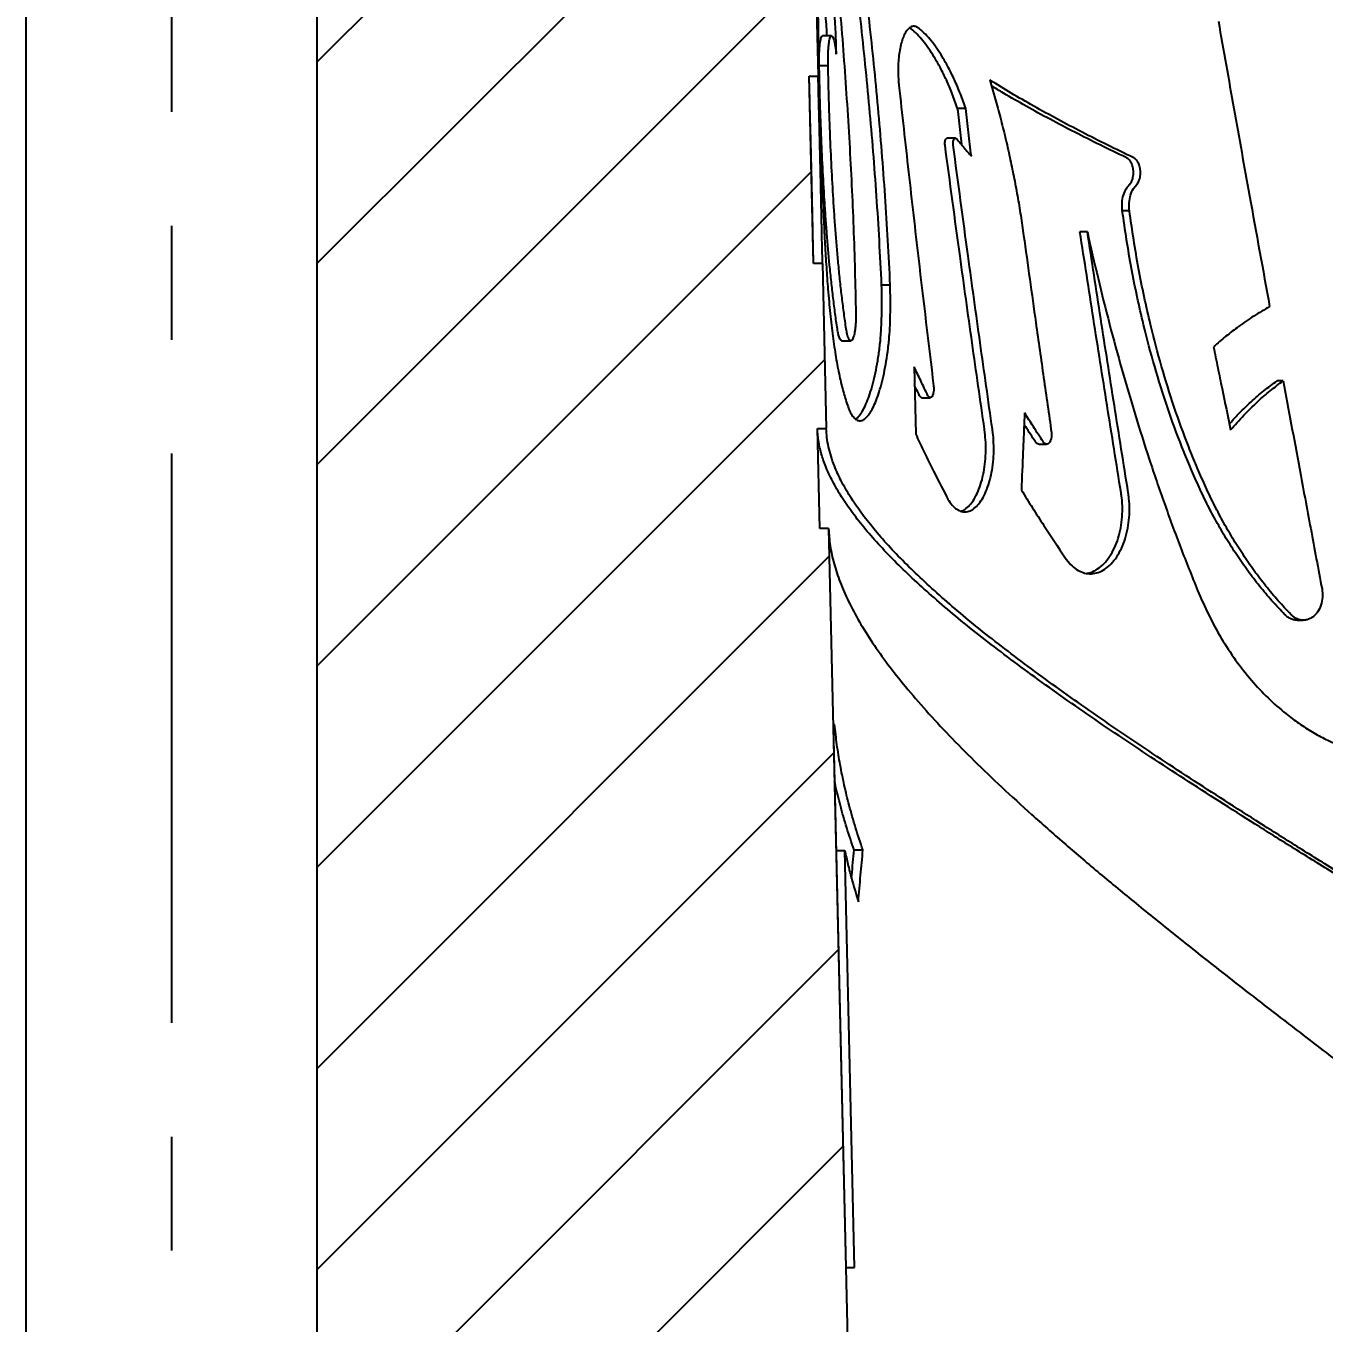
# Model space of a CAD drawing. Header units: millimetres. Extents: x 8 to 871, y 8 to 585.
# Drawn here: x 302.96 to 331.92, y 249.9 to 278.83 of the extents above; entities that cross this region are included whole.
import ezdxf

# ---------------------------------------------------------------- set-up
doc = ezdxf.new("R2010")
doc.units = ezdxf.units.MM
doc.linetypes.add('CENTERX2', pattern=[20.32, 12.7, -2.54, 2.54, -2.54])
for name, color, linetype in [('CENTERLINE', 4, 'CENTERX2'), ('DIMENSIONS', 2, 'Continuous'), ('HATCH', 3, 'Continuous')]:
    doc.layers.add(name, color=color, linetype=linetype)
doc.layers.add('OUTLINE', color=7, linetype='Continuous', lineweight=25)
doc.styles.add('SLDTEXTSTYLE0', font='TXT', dxfattribs={"width": 0.75})
doc.dimstyles.new('SLDDIMSTYLE8', dxfattribs={"dimtxt": 3.5, "dimasz": 2, "dimexe": 0, "dimexo": 0.0625, "dimgap": 0.875, "dimtad": 1, "dimdec": 4, "dimzin": 12, "dimdsep": 46, "dimtxsty": 'SLDTEXTSTYLE0', "dimsah": 1, "dimcen": 0.09, "dimazin": 3, "dimtfac": 1, "dimtofl": 0, "dimtmove": 0, "dimatfit": 3, "dimfxl": 0, "dimfrac": 2, "dimtolj": 1, "dimtzin": 12, "dimarcsym": 0})

# ---------------------------------------------------------------- blocks, each defined once
blk = doc.blocks.new('_D_13')
at = {"layer": 'DIMENSIONS'}
blk.add_arc((306.209, 330.135), 79.007, 79, 90, dxfattribs=at)
for points in [[(306.209, 409.142), (308.202, 408.617), (308.215, 409.617)], [(321.284, 407.69), (319.405, 408.539), (319.227, 407.555)]]:
    blk.add_solid(points, dxfattribs=at)
at = {"layer": 'DIMENSIONS', "insert": (310.711, 413.607), "char_height": 3.5, "attachment_point": 1, "rotation": 354.5, "style": 'SLDTEXTSTYLE0'}
blk.add_mtext('11°', dxfattribs=at)

msp = doc.modelspace()

# ---------------------------------------------------------------- hatches: boundary and pattern name
at = {"layer": 'HATCH'}
h = msp.add_hatch(dxfattribs=at)
h.set_pattern_fill('ANSI31', color=256, angle=3e-322, style=0)
edge = h.paths.add_edge_path(flags=0)
edge.add_line((320.34869, 290.09243), (320.33579, 290.64907))
edge.add_spline(control_points=[(320.33579, 290.64907), (320.26911, 290.64907), (320.20242, 290.64907), (320.13574, 290.64907)], knot_values=[0.00000173, 0.00000173, 0.00000173, 0.00000173, 0.00020178, 0.00020178, 0.00020178, 0.00020178], weights=[1, 1, 1, 1], degree=3, periodic=0)
edge.add_line((320.13574, 290.64907), (320.12031, 291.31453))
edge.add_line((320.12031, 291.31453), (320.32037, 291.31453))
edge.add_line((320.32037, 291.31453), (320.31445, 291.56971))
edge.add_line((320.31445, 291.56971), (320.1144, 291.56971))
edge.add_line((320.1144, 291.56971), (319.89323, 301.11118))
edge.add_spline(control_points=[(319.89323, 301.11118), (319.95992, 301.11118), (320.0266, 301.11118), (320.09329, 301.11118)], knot_values=[0.0000041, 0.0000041, 0.0000041, 0.0000041, 0.00020416, 0.00020416, 0.00020416, 0.00020416], weights=[1, 1, 1, 1], degree=3, periodic=0)
edge.add_line((320.09329, 301.11118), (320.05436, 302.7904))
edge.add_spline(control_points=[(320.05436, 302.7904), (319.98768, 302.7904), (319.92099, 302.7904), (319.85431, 302.7904)], knot_values=[0.00001457, 0.00001457, 0.00001457, 0.00001457, 0.00021462, 0.00021462, 0.00021462, 0.00021462], weights=[1, 1, 1, 1], degree=3, periodic=0)
edge.add_line((319.85431, 302.7904), (319.82857, 303.90073))
edge.add_line((319.82857, 303.90073), (320.02863, 303.90073))
edge.add_line((320.02863, 303.90073), (319.68518, 318.71755))
edge.add_arc((324.68384, 318.83342), 5, 180, 181.327843, ccw=False)
edge.add_line((319.68384, 318.83342), (319.68384, 326.33342))
edge.add_arc((342.38384, 326.33342), 22.7, 169.323301, 180, ccw=False)
edge.add_line((320.07682, 330.53898), (309.99461, 332.57812))
edge.add_line((309.99461, 332.57812), (309.45884, 329.8218))
edge.add_line((309.45884, 329.8218), (309.45884, 182.95846))
edge.add_line((309.45884, 182.95846), (321.48384, 187.3352))
edge.add_arc((344.60884, 196.6352), 24.925, 180, 201.908125, ccw=False)
edge.add_line((319.68384, 196.6352), (319.68384, 202.4352))
edge.add_arc((339.68384, 202.4352), 20, 163.903735, 180, ccw=False)
edge.add_line((320.46789, 207.98024), (321.6945, 212.23094))
edge.add_arc((312.0865, 215.00347), 10.00003, 343.903735, 361.327843)
edge.add_line((322.08384, 215.2352), (320.86957, 267.62077))
edge.add_line((320.86957, 267.62077), (320.66952, 267.62077))
edge.add_line((320.66952, 267.62077), (320.61786, 269.84941))
edge.add_line((320.61786, 269.84941), (320.81792, 269.84941))
edge.add_line((320.81792, 269.84941), (320.73265, 273.52812))
edge.add_spline(control_points=[(320.73265, 273.52812), (320.66596, 273.52812), (320.59928, 273.52812), (320.53259, 273.52812)], knot_values=[0.00000702, 0.00000702, 0.00000702, 0.00000702, 0.00020707, 0.00020707, 0.00020707, 0.00020707], weights=[1, 1, 1, 1], degree=3, periodic=0)
edge.add_line((320.53259, 273.52812), (320.43569, 277.70853))
edge.add_spline(control_points=[(320.43569, 277.70853), (320.50238, 277.70853), (320.56906, 277.70853), (320.63575, 277.70853)], knot_values=[0.00008027, 0.00008027, 0.00008027, 0.00008027, 0.00028033, 0.00028033, 0.00028033, 0.00028033], weights=[1, 1, 1, 1], degree=3, periodic=0)
edge.add_line((320.63575, 277.70853), (320.49424, 283.81314))
edge.add_spline(control_points=[(320.49424, 283.81314), (320.42756, 283.81314), (320.36088, 283.81314), (320.29419, 283.81314)], knot_values=[0.0000165, 0.0000165, 0.0000165, 0.0000165, 0.00021656, 0.00021656, 0.00021656, 0.00021656], weights=[1, 1, 1, 1], degree=3, periodic=0)
edge.add_line((320.29419, 283.81314), (320.18597, 288.48212))
edge.add_spline(control_points=[(320.18597, 288.48212), (320.25265, 288.48212), (320.31934, 288.48212), (320.38602, 288.48212)], knot_values=[0.00000364, 0.00000364, 0.00000364, 0.00000364, 0.00020369, 0.00020369, 0.00020369, 0.00020369], weights=[1, 1, 1, 1], degree=3, periodic=0)
edge.add_line((320.38602, 288.48212), (320.36342, 289.45728))
edge.add_line((320.36342, 289.45728), (320.16336, 289.45728))
edge.add_line((320.16336, 289.45728), (320.14864, 290.09243))
edge.add_line((320.14864, 290.09243), (320.34869, 290.09243))

# ---------------------------------------------------------------- linework, layer by layer
at = {"layer": 'CENTERLINE'}
msp.add_line((306.20884, 431.85122), (306.20884, 158.80087), dxfattribs=at)
at = {"layer": 'OUTLINE'}
for p, q in [((302.95884, 429.83342), (302.95884, 156.8852)), ((309.45884, 182.95846), (309.45884, 329.8218)), ((320.49424, 283.81314), (320.63574, 277.70854)), ((322.71388, 278.76636), (322.67986, 278.78742)), ((320.93376, 278.60654), (320.73411, 278.60654)), ((320.85764, 277.93759), (320.65893, 277.93759)), ((320.43806, 277.60763), (320.43569, 277.70854)), ((320.53259, 273.52812), (320.43569, 277.70854)), ((320.43569, 277.70854), (320.63574, 277.70854)), ((320.63812, 277.60763), (320.63574, 277.70854)), ((323.92912, 276.98514), (323.7486, 276.98514)), ((323.70386, 276.329), (323.51629, 276.329)), ((327.58116, 274.70722), (327.42216, 274.70722)), ((326.64214, 274.23592), (326.47748, 274.23592)), ((320.73265, 273.52812), (320.53259, 273.52812)), ((320.73265, 273.52812), (320.81792, 269.8494)), ((322.24397, 273.04817), (322.05289, 273.04817)), ((321.16599, 271.80618), (321.36387, 271.80618)), ((322.78002, 271.22215), (322.81271, 269.72215)), ((331.014, 270.91382), (330.87514, 270.91382)), ((322.94551, 270.53521), (323.13958, 270.5352)), ((320.61786, 269.8494), (320.81792, 269.8494)), ((320.66952, 267.62077), (320.61786, 269.8494)), ((325.55626, 269.50018), (325.73419, 269.50018)), ((320.86957, 267.62077), (320.66952, 267.62077)), ((320.86957, 267.62077), (322.08384, 215.23521)), ((331.32313, 265.57339), (331.46077, 265.57339)), ((321.00192, 263.2498), (320.97324, 263.2498)), ((320.97324, 263.2498), (321.25403, 251.1352)), ((321.03235, 260.43519), (321.23122, 260.43519)), ((321.44553, 251.1352), (321.23122, 260.43519)), ((321.43837, 260.44938), (321.63481, 260.44938)), ((321.25403, 251.1352), (321.44553, 251.1352))]:
    msp.add_line(p, q, dxfattribs=at)
for points, knots in [([(322.05289, 273.04817), (322.03643, 273.38036), (322.00351, 274.04471), (321.94095, 275.03829), (321.86685, 276.02701), (321.78255, 277.00756), (321.68901, 277.97609), (321.58725, 278.93331), (321.4781, 279.87944), (321.35984, 280.83867), (321.23366, 281.80588), (321.10124, 282.77718), (320.96729, 283.73207), (320.83371, 284.66513), (320.70256, 285.5776), (320.62204, 286.16684), (320.58178, 286.46143)], [0, 0, 0, 0, 0.06834325, 0.13667817, 0.20545588, 0.27423343, 0.34259111, 0.41094863, 0.4797783, 0.54860807, 0.62313746, 0.69770439, 0.77223342, 0.84813076, 0.9240759, 1, 1, 1, 1]), ([(322.24397, 273.04817), (322.22756, 273.38038), (322.19475, 274.04475), (322.13243, 275.0384), (322.05864, 276.02726), (321.97467, 277.00803), (321.88152, 277.9769), (321.78018, 278.93459), (321.67147, 279.88129), (321.55376, 280.8406), (321.42823, 281.80746), (321.29656, 282.77805), (321.16334, 283.73241), (321.03046, 284.66516), (320.89998, 285.5775), (320.81984, 286.16681), (320.77978, 286.46143)], [0, 0, 0, 0, 0.06840575, 0.13680329, 0.20563912, 0.27447487, 0.34289511, 0.41131519, 0.48020388, 0.54909269, 0.62354696, 0.69803846, 0.77249222, 0.84830352, 0.92416223, 1, 1, 1, 1]), ([(321.03971, 278.2007), (321.03869, 278.28167), (321.03666, 278.44394), (321.02744, 278.68728), (321.01251, 278.94995), (320.98979, 279.22422), (320.95912, 279.49882), (320.92376, 279.74272), (320.88501, 279.95497), (320.84447, 280.12641), (320.80324, 280.25631), (320.76382, 280.33503), (320.72741, 280.35854), (320.69623, 280.32124), (320.6734, 280.23667), (320.65749, 280.12558), (320.64651, 280.00476), (320.63788, 279.85199), (320.63219, 279.66195), (320.6298, 279.42968), (320.63056, 279.17024), (320.63314, 278.89807), (320.6355, 278.71335), (320.63669, 278.62098)], [0, 0, 0, 0, 0.03891219, 0.07798471, 0.11688866, 0.16771273, 0.21854039, 0.26947785, 0.32041572, 0.37384315, 0.42728797, 0.4836476, 0.540005, 0.5973313, 0.65467011, 0.69366376, 0.73277813, 0.77173783, 0.81685753, 0.86193611, 0.90779383, 0.95389047, 1, 1, 1, 1]), ([(320.83206, 278.60654), (320.83113, 278.63338), (320.82739, 278.74109), (320.8146, 278.94933), (320.7923, 279.22248), (320.76161, 279.4958), (320.72638, 279.73774), (320.69002, 279.94021), (320.66576, 280.03806), (320.6545, 280.08346)], [0, 0, 0, 0, 0.04328342, 0.17366929, 0.34299307, 0.51233336, 0.68253132, 0.8527362, 1, 1, 1, 1]), ([(321.04793, 280.06665), (321.06143, 279.91089), (321.08843, 279.59939), (321.14193, 278.97108), (321.20432, 278.17314), (321.27324, 277.20235), (321.33318, 276.23684), (321.3834, 275.2792), (321.42468, 274.33043), (321.45553, 273.37454), (321.46967, 272.73489), (321.47674, 272.41501)], [0, 0, 0, 0, 0.06390158, 0.12779645, 0.25584731, 0.38366773, 0.51181905, 0.63328418, 0.75475225, 0.87735533, 1, 1, 1, 1]), ([(329.56637, 278.93472), (329.68138, 278.28579), (329.91139, 276.98792), (330.29211, 274.86661), (330.56014, 273.39414), (330.71002, 272.57072)], [0, 0, 0, 0, 0.30593602, 0.6118719, 1, 1, 1, 1]), ([(322.9003, 278.76636), (322.87693, 278.78311), (322.8302, 278.81662), (322.75967, 278.826), (322.69151, 278.80356), (322.62749, 278.74834), (322.56963, 278.66149), (322.51968, 278.54747), (322.47899, 278.40875), (322.44852, 278.25346), (322.42865, 278.08491), (322.4191, 277.91191), (322.41989, 277.73717), (322.42756, 277.60044), (322.43539, 277.52323), (322.43759, 277.50158)], [0, 0, 0, 0, 0.08473837, 0.16947338, 0.25425003, 0.33902009, 0.42292552, 0.50681006, 0.58803169, 0.66923251, 0.7464542, 0.82366201, 0.89744776, 0.9712423, 1, 1, 1, 1]), ([(323.7486, 276.98514), (323.70901, 277.09717), (323.62952, 277.32211), (323.49991, 277.62361), (323.36528, 277.8967), (323.23262, 278.1293), (323.10195, 278.32929), (322.97404, 278.49898), (322.8442, 278.64758), (322.75732, 278.72676), (322.71388, 278.76636)], [0, 0, 0, 0, 0.13577654, 0.27264123, 0.40259029, 0.53345297, 0.64884981, 0.76424643, 0.88212004, 1, 1, 1, 1]), ([(323.92912, 276.98514), (323.88966, 277.09741), (323.81043, 277.32285), (323.68134, 277.62468), (323.54741, 277.89771), (323.41565, 278.12996), (323.28586, 278.32966), (323.15882, 278.49914), (323.02982, 278.64762), (322.94347, 278.72678), (322.9003, 278.76636)], [0, 0, 0, 0, 0.13630494, 0.27370519, 0.40354501, 0.53429709, 0.64947932, 0.76466085, 0.8823273, 1, 1, 1, 1]), ([(320.63669, 278.62098), (320.64083, 278.41871), (320.64912, 278.01339), (320.66312, 277.40304), (320.6786, 276.79386), (320.69587, 276.19022), (320.71493, 275.60325), (320.73595, 275.03571), (320.75952, 274.48765), (320.78654, 273.95569), (320.81764, 273.44358), (320.85555, 272.92588), (320.90244, 272.40938), (320.96091, 271.90136), (321.02967, 271.4334), (321.1072, 271.02267), (321.19317, 270.67581), (321.25648, 270.47284), (321.28815, 270.37132)], [0, 0, 0, 0, 0.06095543, 0.12215241, 0.18335019, 0.2443902, 0.30521343, 0.36401006, 0.42303291, 0.48213993, 0.54117607, 0.59998388, 0.66904996, 0.73834901, 0.8076381, 0.87669069, 0.93832055, 1, 1, 1, 1]), ([(320.65893, 277.93759), (320.65842, 277.97482), (320.65739, 278.04927), (320.65866, 278.15713), (320.6621, 278.25806), (320.66778, 278.35006), (320.67567, 278.43039), (320.68571, 278.49878), (320.69787, 278.55246), (320.71221, 278.58906), (320.72495, 278.60667), (320.73319, 278.60461), (320.7356, 278.604)], [0, 0, 0, 0, 0.10249206, 0.2049811, 0.30741955, 0.40987762, 0.51375444, 0.61765375, 0.72734661, 0.8370577, 0.95219683, 1, 1, 1, 1]), ([(320.85764, 277.93759), (320.85712, 277.97498), (320.85608, 278.04976), (320.85735, 278.1581), (320.8608, 278.2595), (320.86651, 278.35183), (320.87442, 278.4323), (320.88449, 278.5006), (320.89667, 278.55369), (320.91094, 278.59065), (320.92691, 278.60832), (320.94433, 278.6061), (320.96255, 278.58248), (320.98094, 278.53827), (320.99875, 278.47399), (321.0148, 278.39419), (321.02881, 278.30262), (321.03608, 278.23467), (321.03971, 278.2007)], [0, 0, 0, 0, 0.05904246, 0.11808269, 0.17710122, 0.2361294, 0.29581255, 0.35550939, 0.41821313, 0.48092664, 0.54640547, 0.6118871, 0.67887849, 0.7458599, 0.81222579, 0.87857611, 0.93929054, 1, 1, 1, 1]), ([(321.06398, 272.07004), (321.04764, 272.18304), (321.01496, 272.40901), (320.97034, 272.76001), (320.92934, 273.12219), (320.88076, 273.60099), (320.83875, 274.08727), (320.80256, 274.57794), (320.77043, 275.06402), (320.73627, 275.67265), (320.70644, 276.32966), (320.68567, 276.91606), (320.67124, 277.42657), (320.66304, 277.76726), (320.65893, 277.93759)], [0, 0, 0, 0, 0.06654648, 0.13308054, 0.2000823, 0.26708478, 0.39206328, 0.45499714, 0.51793097, 0.63685306, 0.75577011, 0.83711399, 0.91855835, 1, 1, 1, 1]), ([(321.26107, 272.07004), (321.24476, 272.18342), (321.21215, 272.41016), (321.16762, 272.76229), (321.12672, 273.12556), (321.08995, 273.49015), (321.05695, 273.85411), (321.02732, 274.21725), (321.0002, 274.58738), (320.96827, 275.07389), (320.93438, 275.68155), (320.90481, 276.33625), (320.88422, 276.92037), (320.86988, 277.42873), (320.86172, 277.76798), (320.85764, 277.93759)], [0, 0, 0, 0, 0.06667977, 0.13334727, 0.20048366, 0.267621, 0.33037781, 0.39313423, 0.45632473, 0.51951487, 0.63807605, 0.75663194, 0.83769033, 0.91884632, 1, 1, 1, 1]), ([(320.53259, 273.52812), (320.53024, 273.63241), (320.52552, 273.841), (320.5187, 274.1677), (320.51177, 274.50339), (320.50424, 274.86518), (320.49594, 275.24963), (320.48667, 275.65877), (320.47678, 276.07171), (320.46747, 276.44423), (320.4591, 276.77116), (320.45182, 277.05462), (320.44468, 277.33464), (320.44027, 277.51663), (320.43806, 277.60763)], [0, 0, 0, 0, 0.08155113, 0.16310133, 0.24632396, 0.32954601, 0.42566612, 0.52178471, 0.6208011, 0.71981767, 0.78934288, 0.8588687, 0.92943389, 1, 1, 1, 1]), ([(320.73265, 273.52812), (320.73028, 273.63308), (320.72554, 273.843), (320.71867, 274.17174), (320.71169, 274.50947), (320.7041, 274.87325), (320.69575, 275.25959), (320.68643, 275.67051), (320.67648, 276.08513), (320.66718, 276.45742), (320.65886, 276.78228), (320.65168, 277.0619), (320.64464, 277.33817), (320.64029, 277.51781), (320.63812, 277.60763)], [0, 0, 0, 0, 0.08201449, 0.16402854, 0.24772864, 0.33142837, 0.42799491, 0.52456095, 0.62402761, 0.72349541, 0.79212654, 0.86075789, 0.93037865, 1, 1, 1, 1]), ([(322.43759, 277.50158), (322.50855, 276.85802), (322.65046, 275.57089), (322.90662, 273.33699), (323.09802, 271.7465), (323.21195, 270.79973)], [0, 0, 0, 0, 0.28812062, 0.57624119, 1, 1, 1, 1]), ([(327.66569, 275.8936), (327.4703, 275.98788), (327.07937, 276.17652), (326.51614, 276.46187), (325.96945, 276.74974), (325.44285, 277.04029), (324.93844, 277.33117), (324.6234, 277.52523), (324.46581, 277.6223)], [0, 0, 0, 0, 0.16353821, 0.32720007, 0.49506424, 0.66306237, 0.83146375, 1, 1, 1, 1]), ([(324.46581, 277.6223), (324.5067, 277.48366), (324.58856, 277.20616), (324.70348, 276.77813), (324.81208, 276.34196), (324.91131, 275.90621), (325.00147, 275.47205), (325.08258, 275.03978), (325.15681, 274.60166), (325.19963, 274.30517), (325.22104, 274.15692)], [0, 0, 0, 0, 0.12837892, 0.25696297, 0.38534252, 0.51392849, 0.63509187, 0.75625523, 0.87812752, 1, 1, 1, 1]), ([(327.50732, 275.8936), (327.31184, 275.98737), (326.92072, 276.17498), (326.35555, 276.45955), (325.80526, 276.74742), (325.27456, 277.03873), (324.83962, 277.28698), (324.59197, 277.43816), (324.50363, 277.49209)], [0, 0, 0, 0, 0.17590053, 0.35193254, 0.53395683, 0.71612769, 0.89873847, 1, 1, 1, 1]), ([(323.84466, 276.17069), (323.84395, 276.17665), (323.83272, 276.27147), (323.80062, 276.54295), (323.76938, 276.80848), (323.7486, 276.98514)], [0, 0, 0, 0, 0.02196137, 0.34925263, 1, 1, 1, 1]), ([(324.05405, 275.922), (324.04356, 276.01089), (324.02258, 276.18865), (323.98087, 276.54303), (323.94979, 276.80853), (323.92912, 276.98514)], [0, 0, 0, 0, 0.25080569, 0.50161061, 1, 1, 1, 1]), ([(323.4671, 276.17005), (323.4659, 276.18411), (323.4635, 276.21223), (323.46743, 276.25384), (323.47655, 276.28919), (323.49036, 276.31481), (323.50472, 276.32852), (323.5142, 276.3275), (323.51747, 276.32715)], [0, 0, 0, 0, 0.17901853, 0.35821912, 0.53383602, 0.71205202, 0.90093075, 1, 1, 1, 1]), ([(323.64939, 276.17005), (323.64819, 276.18419), (323.6458, 276.21247), (323.64978, 276.25433), (323.65896, 276.28962), (323.67282, 276.3157), (323.69011, 276.32962), (323.70915, 276.33), (323.72107, 276.31893), (323.72693, 276.31349)], [0, 0, 0, 0, 0.14028877, 0.28071706, 0.41822026, 0.55723085, 0.70378727, 0.8543468, 1, 1, 1, 1]), ([(324.34625, 269.83153), (324.25401, 270.47502), (324.06954, 271.762), (323.77532, 273.87487), (323.57801, 275.34413), (323.4671, 276.17005)], [0, 0, 0, 0, 0.30452397, 0.60904793, 1, 1, 1, 1]), ([(324.5241, 269.83153), (324.4323, 270.47528), (324.24869, 271.76278), (323.95596, 273.87565), (323.75967, 275.34465), (323.64939, 276.17005)], [0, 0, 0, 0, 0.30464727, 0.60929465, 1, 1, 1, 1]), ([(323.72693, 276.31349), (323.75518, 276.27903), (323.81168, 276.2101), (323.92018, 276.07961), (324.00176, 275.98357), (324.05405, 275.922)], [0, 0, 0, 0, 0.26411993, 0.52823829, 1, 1, 1, 1]), ([(327.57211, 275.27498), (327.59147, 275.29889), (327.63021, 275.34674), (327.66449, 275.45298), (327.67449, 275.56783), (327.65967, 275.67952), (327.62343, 275.77683), (327.57104, 275.8533), (327.52826, 275.88036), (327.50732, 275.8936)], [0, 0, 0, 0, 0.15035435, 0.30093534, 0.44534687, 0.58351039, 0.72130897, 0.86360061, 1, 1, 1, 1]), ([(327.73016, 275.27498), (327.7494, 275.2989), (327.78792, 275.34679), (327.82195, 275.45294), (327.83193, 275.56789), (327.81707, 275.68003), (327.78068, 275.77777), (327.72848, 275.85379), (327.68614, 275.88063), (327.66569, 275.8936)], [0, 0, 0, 0, 0.15015457, 0.30051258, 0.44543955, 0.58463678, 0.72346107, 0.86635856, 1, 1, 1, 1]), ([(327.42216, 274.70722), (327.4179, 274.76709), (327.40939, 274.88683), (327.44367, 275.05985), (327.50087, 275.19232), (327.55135, 275.25088), (327.57211, 275.27498)], [0, 0, 0, 0, 0.269071642, 0.538109645, 0.8099856, 1, 1, 1, 1]), ([(327.58116, 274.70722), (327.57692, 274.76743), (327.56843, 274.88784), (327.60299, 275.06171), (327.66012, 275.19347), (327.71004, 275.25157), (327.73016, 275.27498)], [0, 0, 0, 0, 0.2709707, 0.54190903, 0.81542098, 1, 1, 1, 1]), ([(329.11284, 268.59105), (329.05091, 268.73145), (328.92704, 269.01224), (328.6915, 269.58428), (328.4241, 270.32062), (328.13817, 271.2293), (327.91926, 272.05517), (327.75176, 272.78705), (327.62433, 273.41848), (327.51652, 274.05983), (327.45362, 274.4914), (327.42216, 274.70722)], [0, 0, 0, 0, 0.075259819, 0.150509196, 0.301439561, 0.451976186, 0.603038866, 0.701973413, 0.800903516, 0.900438587, 1, 1, 1, 1]), ([(329.26243, 268.59105), (329.20075, 268.7317), (329.07738, 269.01298), (328.84285, 269.58594), (328.57669, 270.32331), (328.2922, 271.23303), (328.07461, 272.05919), (327.90824, 272.79065), (327.78181, 273.42101), (327.67483, 274.06115), (327.61239, 274.49184), (327.58116, 274.70722)], [0, 0, 0, 0, 0.07532731, 0.15064418, 0.3017085, 0.4523797, 0.60357445, 0.70237949, 0.80118063, 0.90057732, 1, 1, 1, 1]), ([(325.22104, 274.15692), (325.31139, 273.50828), (325.45858, 272.45148), (325.6664, 270.98642), (325.78369, 270.17), (325.84233, 269.76178)], [0, 0, 0, 0, 0.4427688, 0.72138389, 1, 1, 1, 1]), ([(327.39514, 268.41699), (327.29111, 269.06555), (327.0835, 270.35974), (326.77758, 272.29938), (326.57752, 273.59041), (326.47748, 274.23592)], [0, 0, 0, 0, 0.33434611, 0.66717122, 1, 1, 1, 1]), ([(327.55499, 268.41699), (327.45147, 269.06576), (327.24495, 270.36005), (326.94063, 272.29969), (326.74164, 273.59051), (326.64214, 274.23592)], [0, 0, 0, 0, 0.334451838, 0.667224244, 1, 1, 1, 1]), ([(326.64214, 274.23592), (326.72069, 273.89136), (326.87778, 273.20227), (327.13369, 272.17818), (327.40911, 271.1644), (327.70449, 270.15837), (328.02053, 269.16151), (328.3586, 268.17412), (328.71634, 267.19731), (328.97377, 266.55731), (329.10253, 266.2372)], [0, 0, 0, 0, 0.12426989, 0.24853243, 0.373076, 0.4976193, 0.62301358, 0.74848757, 0.8742023, 1, 1, 1, 1]), ([(321.28815, 270.37132), (321.30661, 270.32269), (321.3436, 270.22528), (321.40482, 270.12251), (321.47013, 270.05208), (321.53976, 270.02004), (321.61263, 270.02554), (321.68755, 270.06899), (321.76359, 270.15119), (321.83931, 270.27039), (321.91294, 270.4247), (321.98284, 270.61375), (322.04766, 270.83314), (322.10606, 271.07895), (322.15687, 271.34767), (322.19846, 271.6363), (322.22806, 271.93286), (322.24341, 272.23242), (322.24834, 272.52619), (322.24712, 272.79877), (322.24492, 272.97282), (322.24397, 273.04817)], [0, 0, 0, 0, 0.05412889, 0.10842497, 0.16255684, 0.21778639, 0.2731911, 0.32842151, 0.38389702, 0.43954865, 0.4950124, 0.54972153, 0.60461904, 0.65933961, 0.71300534, 0.7668379, 0.82039876, 0.86796961, 0.91576113, 0.96353436, 1, 1, 1, 1]), ([(321.46823, 270.0611), (321.47629, 270.06531), (321.50957, 270.08268), (321.56942, 270.15299), (321.64603, 270.27095), (321.72058, 270.42725), (321.7913, 270.61793), (321.85681, 270.83945), (321.91571, 271.08739), (321.96681, 271.35817), (322.00846, 271.64865), (322.03715, 271.94013), (322.0518, 272.22601), (322.05683, 272.49836), (322.05635, 272.77297), (322.05404, 272.95651), (322.05289, 273.04817)], [0, 0, 0, 0, 0.02592963, 0.10710819, 0.18854625, 0.26970603, 0.34959675, 0.42976441, 0.50966994, 0.58767596, 0.66592781, 0.74377158, 0.80752533, 0.87154442, 0.93585203, 1, 1, 1, 1]), ([(330.71002, 272.57072), (330.59193, 272.50125), (330.35575, 272.36231), (330.03155, 272.13819), (329.73108, 271.9096), (329.54851, 271.75181), (329.45716, 271.67285)], [0, 0, 0, 0, 0.26738399, 0.5347693, 0.7672223, 1, 1, 1, 1]), ([(321.47674, 272.41501), (321.47697, 272.38091), (321.47745, 272.31271), (321.4737, 272.2138), (321.46668, 272.12121), (321.4565, 272.03702), (321.44352, 271.96374), (321.42804, 271.90167), (321.41041, 271.85353), (321.39092, 271.82021), (321.37033, 271.80447), (321.34907, 271.80674), (321.32798, 271.82836), (321.30767, 271.86849), (321.28895, 271.92687), (321.27325, 271.99475), (321.26478, 272.04712), (321.26107, 272.07004)], [0, 0, 0, 0, 0.06393467, 0.12786214, 0.19178738, 0.25572375, 0.32011327, 0.38451489, 0.45202715, 0.51954697, 0.58968333, 0.65982054, 0.73150624, 0.80318143, 0.87401764, 0.94484646, 1, 1, 1, 1]), ([(321.166, 271.80845), (321.16174, 271.80821), (321.15022, 271.80757), (321.13168, 271.82822), (321.1111, 271.8676), (321.09214, 271.92637), (321.07626, 271.99448), (321.06771, 272.04711), (321.06398, 272.07004)], [0, 0, 0, 0, 0.11027078, 0.29809005, 0.48587884, 0.6713538, 0.85681083, 1, 1, 1, 1]), ([(329.45716, 271.67285), (329.48901, 271.51749), (329.55271, 271.20677), (329.67993, 270.58865), (329.77578, 270.12588), (329.83945, 269.81847)], [0, 0, 0, 0, 0.25134856, 0.50269624, 1, 1, 1, 1]), ([(323.08618, 270.58192), (323.05874, 270.63783), (323.00387, 270.74966), (322.9011, 270.96307), (322.8275, 271.12056), (322.78002, 271.22215)], [0, 0, 0, 0, 0.26196678, 0.52393364, 1, 1, 1, 1]), ([(329.81218, 269.95032), (329.86965, 270.01549), (330.02382, 270.1903), (330.28044, 270.43564), (330.57674, 270.69299), (330.77559, 270.84015), (330.87514, 270.91382)], [0, 0, 0, 0, 0.17751878, 0.47616491, 0.73778237, 1, 1, 1, 1]), ([(329.83945, 269.81847), (329.93564, 269.92892), (330.12802, 270.14983), (330.42426, 270.43744), (330.71874, 270.6939), (330.9155, 270.84046), (331.014, 270.91382)], [0, 0, 0, 0, 0.26750644, 0.5350144, 0.76724102, 1, 1, 1, 1]), ([(331.014, 270.91382), (331.13389, 270.26473), (331.33672, 269.16663), (331.62534, 267.61939), (331.79412, 266.72123), (331.87851, 266.27215)], [0, 0, 0, 0, 0.41954261, 0.70977045, 1, 1, 1, 1]), ([(322.89981, 270.58192), (322.87224, 270.63762), (322.83495, 270.71298), (322.79854, 270.78833), (322.78905, 270.80798)], [0, 0, 0, 0, 0.739207281, 1, 1, 1, 1]), ([(322.95227, 270.53827), (322.94828, 270.53756), (322.93467, 270.53514), (322.91629, 270.55313), (322.90392, 270.57473), (322.89981, 270.58192)], [0, 0, 0, 0, 0.21659434, 0.7392716, 1, 1, 1, 1]), ([(323.21195, 270.79973), (323.21384, 270.77711), (323.21761, 270.73188), (323.21228, 270.66394), (323.19937, 270.60478), (323.17919, 270.55995), (323.15374, 270.53476), (323.12553, 270.53373), (323.10229, 270.55316), (323.09016, 270.57481), (323.08618, 270.58192)], [0, 0, 0, 0, 0.12589539, 0.25175274, 0.37927647, 0.51035248, 0.64602233, 0.78593983, 0.92968465, 1, 1, 1, 1]), ([(325.24273, 270.19804), (325.23658, 270.05446), (325.22427, 269.76731), (325.19984, 269.19356), (325.1817, 268.76338), (325.16961, 268.47679)], [0, 0, 0, 0, 0.25024667, 0.50049313, 1, 1, 1, 1]), ([(325.65564, 269.55169), (325.61907, 269.60804), (325.54593, 269.72074), (325.40769, 269.9362), (325.30746, 270.09529), (325.24273, 270.19804)], [0, 0, 0, 0, 0.26152179, 0.5230472, 1, 1, 1, 1]), ([(337.16155, 256.86635), (336.81859, 257.0745), (336.13226, 257.49104), (335.12578, 258.10299), (334.1378, 258.70538), (333.17207, 259.29664), (332.23037, 259.8764), (331.33501, 260.43142), (330.48536, 260.96284), (329.68028, 261.47219), (328.90114, 261.9718), (328.14972, 262.46138), (327.42034, 262.94555), (326.71525, 263.42411), (326.0364, 263.89697), (325.39185, 264.35945), (324.78326, 264.81127), (324.21926, 265.24674), (323.69937, 265.66639), (323.22246, 266.07087), (322.78263, 266.46565), (322.38106, 266.85047), (322.01481, 267.22932), (321.68634, 267.60194), (321.3976, 267.96815), (321.15265, 268.32398), (320.9524, 268.66918), (320.80267, 268.99226), (320.69975, 269.29424), (320.63502, 269.57721), (320.62358, 269.75868), (320.61786, 269.8494)], [0, 0, 0, 0, 0.036456528, 0.07295607, 0.10947583, 0.145993758, 0.182489296, 0.218943193, 0.252945248, 0.286975487, 0.321014383, 0.355043294, 0.389044349, 0.424046246, 0.459080565, 0.494125122, 0.5291582, 0.564158999, 0.597824429, 0.631520346, 0.665225971, 0.69892091, 0.732585518, 0.767337997, 0.802125609, 0.836924451, 0.871711026, 0.906462675, 0.937638953, 0.96882385, 1, 1, 1, 1]), ([(337.26399, 256.86635), (336.92298, 257.07469), (336.24085, 257.49142), (335.24107, 258.10408), (334.25643, 258.70821), (333.29045, 259.30235), (332.34498, 259.88728), (331.44894, 260.44587), (330.60172, 260.97918), (329.80207, 261.48829), (329.02824, 261.98769), (328.28197, 262.47709), (327.55766, 262.96107), (326.85753, 263.43946), (326.18353, 263.91214), (325.54367, 264.37446), (324.93961, 264.82612), (324.37991, 265.26144), (323.86411, 265.68094), (323.39106, 266.08528), (322.95495, 266.47991), (322.55691, 266.86459), (322.19406, 267.24329), (321.86885, 267.61576), (321.58322, 267.98183), (321.34122, 268.33751), (321.14366, 268.68256), (321.00856, 268.97919), (320.92008, 269.23119), (320.86488, 269.44192), (320.82847, 269.64853), (320.82143, 269.78245), (320.81792, 269.8494)], [0, 0, 0, 0, 0.0364883, 0.07298659, 0.10947419, 0.1463476, 0.18323201, 0.220105, 0.25412025, 0.28816361, 0.32221575, 0.35625789, 0.39027215, 0.4252875, 0.46033535, 0.49539352, 0.53044008, 0.56545438, 0.59913238, 0.63284092, 0.66655916, 0.70026673, 0.73394388, 0.76871064, 0.80351255, 0.83832571, 0.87312656, 0.90789245, 0.93089138, 0.95389028, 0.97694514, 1, 1, 1, 1]), ([(322.81271, 269.72215), (322.87028, 269.59917), (322.9854, 269.35321), (323.21442, 268.88416), (323.39409, 268.538), (323.5099, 268.31489)], [0, 0, 0, 0, 0.2622387, 0.52447708, 1, 1, 1, 1]), ([(323.5099, 268.31489), (323.53956, 268.26446), (323.59887, 268.16359), (323.69972, 268.06127), (323.80631, 267.99917), (323.91739, 267.98026), (324.02996, 268.00663), (324.14082, 268.0772), (324.24564, 268.19202), (324.34018, 268.34545), (324.42066, 268.53388), (324.48404, 268.7469), (324.52822, 268.97997), (324.55271, 269.22132), (324.55664, 269.46657), (324.545, 269.67066), (324.52946, 269.79029), (324.5241, 269.83153)], [0, 0, 0, 0, 0.07012494, 0.14026179, 0.21032533, 0.28039231, 0.35179423, 0.42319129, 0.49466482, 0.56612458, 0.63564244, 0.70514436, 0.77179206, 0.83842924, 0.90238812, 0.96635041, 1, 1, 1, 1]), ([(323.81154, 268.00561), (323.82456, 268.00811), (323.87566, 268.01795), (323.963, 268.08127), (324.06898, 268.19549), (324.16427, 268.35176), (324.24512, 268.54238), (324.30833, 268.75729), (324.35196, 268.99168), (324.37563, 269.23326), (324.37866, 269.47798), (324.36647, 269.67778), (324.35123, 269.79364), (324.34625, 269.83153)], [0, 0, 0, 0, 0.03668865, 0.14397979, 0.25136144, 0.35871943, 0.46272368, 0.5667005, 0.66577646, 0.76483486, 0.859427, 0.95402473, 1, 1, 1, 1]), ([(325.48454, 269.55169), (325.44791, 269.60784), (325.37465, 269.72014), (325.29029, 269.85042), (325.24321, 269.92454), (325.23179, 269.94252)], [0, 0, 0, 0, 0.430980887, 0.861963984, 1, 1, 1, 1]), ([(325.84233, 269.76178), (325.84436, 269.73819), (325.84842, 269.69098), (325.83841, 269.62161), (325.81759, 269.56294), (325.78695, 269.52022), (325.74947, 269.498), (325.70876, 269.50061), (325.67673, 269.52283), (325.66053, 269.545), (325.65564, 269.55169)], [0, 0, 0, 0, 0.12904982, 0.25814541, 0.38680976, 0.5176097, 0.65391274, 0.79415899, 0.93790232, 1, 1, 1, 1]), ([(325.56246, 269.5033), (325.55472, 269.50291), (325.53308, 269.5018), (325.50611, 269.52268), (325.48959, 269.5449), (325.48454, 269.55169)], [0, 0, 0, 0, 0.278520138, 0.779460246, 1, 1, 1, 1]), ([(331.05028, 265.69667), (330.95347, 265.79867), (330.75984, 266.00266), (330.48509, 266.32961), (330.22218, 266.67129), (329.97324, 267.02746), (329.73797, 267.39693), (329.5162, 267.78026), (329.30619, 268.17712), (329.17729, 268.45307), (329.11284, 268.59105)], [0, 0, 0, 0, 0.12539397, 0.25078778, 0.37618259, 0.50157737, 0.62571104, 0.74984416, 0.87492233, 1, 1, 1, 1]), ([(331.1886, 265.69667), (331.09208, 265.79896), (330.89887, 266.00372), (330.62495, 266.3318), (330.36275, 266.6748), (330.11515, 267.03154), (329.88157, 267.4009), (329.66192, 267.78313), (329.45393, 268.17868), (329.32626, 268.45359), (329.26243, 268.59105)], [0, 0, 0, 0, 0.12562965, 0.25149525, 0.37712463, 0.50299127, 0.62677656, 0.75056212, 0.87528112, 1, 1, 1, 1]), ([(325.16961, 268.47679), (325.25178, 268.34506), (325.4161, 268.0816), (325.73878, 267.57837), (325.98692, 267.20677), (326.14706, 266.96697)], [0, 0, 0, 0, 0.261813866, 0.523628042, 1, 1, 1, 1]), ([(326.14706, 266.96697), (326.18662, 266.91432), (326.26575, 266.80902), (326.4012, 266.69915), (326.54474, 266.62927), (326.69461, 266.6024), (326.84672, 266.62071), (326.99702, 266.6833), (327.13985, 266.7906), (327.26978, 266.93749), (327.38174, 267.12061), (327.47165, 267.32991), (327.53664, 267.56085), (327.57583, 267.80165), (327.58791, 268.04781), (327.57822, 268.25377), (327.56095, 268.37511), (327.55499, 268.41699)], [0, 0, 0, 0, 0.06994209, 0.13989421, 0.20978098, 0.27967156, 0.35080627, 0.42193661, 0.49335575, 0.56476154, 0.63441932, 0.70406101, 0.77095407, 0.83783603, 0.9020088, 0.9661836, 1, 1, 1, 1]), ([(326.6277, 266.6218), (326.64665, 266.62346), (326.71702, 266.62963), (326.83687, 266.68697), (326.9813, 266.79367), (327.11233, 266.94333), (327.22491, 267.12864), (327.31472, 267.33992), (327.37911, 267.57234), (327.41725, 267.81354), (327.42816, 268.05934), (327.41765, 268.26103), (327.40069, 268.37855), (327.39514, 268.41699)], [0, 0, 0, 0, 0.03921289, 0.14561576, 0.25246551, 0.35929294, 0.46310381, 0.56688738, 0.66595154, 0.76499809, 0.85952222, 0.95404957, 1, 1, 1, 1]), ([(320.86957, 267.62077), (320.87753, 267.4929), (320.89346, 267.23707), (320.98272, 266.83572), (321.11887, 266.42161), (321.30754, 265.99002), (321.54851, 265.54073), (321.84229, 265.0732), (322.18558, 264.59131), (322.58368, 264.08698), (323.03857, 263.5592), (323.55126, 263.00715), (324.11261, 262.43941), (324.72605, 261.8511), (325.39165, 261.24157), (326.10856, 260.61038), (326.8688, 259.96292), (327.6798, 259.2914), (328.5415, 258.59482), (329.45293, 257.87245), (330.40098, 257.13281), (331.39093, 256.36989), (332.4215, 255.58295), (333.49075, 254.77156), (334.58708, 253.94239), (335.54277, 253.22018), (336.34513, 252.61286), (336.98719, 252.12659), (337.63425, 251.63371), (338.07077, 251.30137), (338.28903, 251.1352)], [0, 0, 0, 0, 0.0348298, 0.06968629, 0.10454336, 0.13937385, 0.17507441, 0.21080232, 0.2465309, 0.28223237, 0.31969803, 0.35719358, 0.39468994, 0.4321568, 0.47058836, 0.50904998, 0.54751263, 0.5859456, 0.62577736, 0.66564003, 0.70550396, 0.74533739, 0.78615546, 0.82700378, 0.86785342, 0.90867332, 0.93148559, 0.9542979, 0.97714885, 1, 1, 1, 1]), ([(329.10253, 266.2372), (329.18285, 266.05296), (329.34349, 265.68451), (329.62753, 265.16559), (329.94547, 264.6779), (330.29501, 264.23132), (330.67073, 263.83299), (331.02742, 263.5191), (331.35841, 263.27084), (331.65665, 263.07768), (331.9734, 262.90563), (332.30888, 262.7604), (332.54323, 262.67177), (332.66051, 262.62742)], [0, 0, 0, 0, 0.10447731, 0.20893655, 0.31646346, 0.4239881, 0.52821552, 0.63245187, 0.70391985, 0.77543927, 0.84688125, 0.92337255, 1, 1, 1, 1]), ([(331.87851, 266.27215), (331.88548, 266.21027), (331.89944, 266.08651), (331.86105, 265.90369), (331.78283, 265.74721), (331.68745, 265.65071), (331.59895, 265.60066), (331.52663, 265.57731), (331.45158, 265.57071), (331.37557, 265.58105), (331.30181, 265.6094), (331.23887, 265.64897), (331.20322, 265.6828), (331.1886, 265.69667)], [0, 0, 0, 0, 0.1288368, 0.2576565, 0.38711542, 0.52077449, 0.590369, 0.65997099, 0.73202546, 0.80407742, 0.87678399, 0.94949242, 1, 1, 1, 1]), ([(331.32309, 265.57399), (331.32137, 265.57381), (331.29424, 265.57096), (331.24103, 265.58153), (331.16636, 265.60794), (331.10203, 265.64802), (331.06548, 265.68238), (331.05028, 265.69667)], [0, 0, 0, 0, 0.0177678, 0.28013993, 0.54557758, 0.81101711, 1, 1, 1, 1]), ([(321.63481, 260.44938), (321.57841, 260.61548), (321.46557, 260.94776), (321.3292, 261.43017), (321.21571, 261.89674), (321.12522, 262.34757), (321.05178, 262.79863), (321.01854, 263.09938), (321.00192, 263.2498)], [0, 0, 0, 0, 0.17781586, 0.35572298, 0.51662238, 0.67758924, 0.83876056, 1, 1, 1, 1]), ([(321.43837, 260.44938), (321.3818, 260.61473), (321.26864, 260.9455), (321.13306, 261.42678), (321.0447, 261.77287), (321.00861, 261.95355), (321.00259, 261.98369)], [0, 0, 0, 0, 0.32318848, 0.64654281, 0.94104211, 1, 1, 1, 1]), ([(321.23122, 260.43519), (321.25358, 260.33367), (321.29828, 260.13062), (321.39474, 259.74884), (321.47922, 259.46852), (321.5331, 259.28977)], [0, 0, 0, 0, 0.26597298, 0.53194597, 1, 1, 1, 1]), ([(321.38041, 259.8144), (321.38237, 259.83705), (321.40068, 260.04873), (321.42059, 260.26038), (321.43837, 260.44938)], [0, 0, 0, 0, 0.10700608, 1, 1, 1, 1]), ([(321.5331, 259.28977), (321.54122, 259.38871), (321.55746, 259.58657), (321.59074, 259.97312), (321.61735, 260.26071), (321.63481, 260.44938)], [0, 0, 0, 0, 0.25592165, 0.51184228, 1, 1, 1, 1])]:
    msp.add_open_spline(points, degree=3, knots=knots, dxfattribs=at)

# ---------------------------------------------------------------- dimensions: what is measured, and where the dimension line sits
at = {"layer": 'DIMENSIONS'}
dim = msp.add_angular_dim_2l(base=(313.78135, 408.77823), line1=((306.20884, 330.13474), (325.5883, 429.83342)), line2=((306.20884, 431.85122), (306.20884, 158.80087)), dimstyle='SLDDIMSTYLE8', dxfattribs=at)
dim.commit()
dim.dimension.update_dxf_attribs({"geometry": '_D_13', "text_midpoint": (313.78135, 408.77823), "dimtype": 162})

doc.saveas('drawing.dxf')
